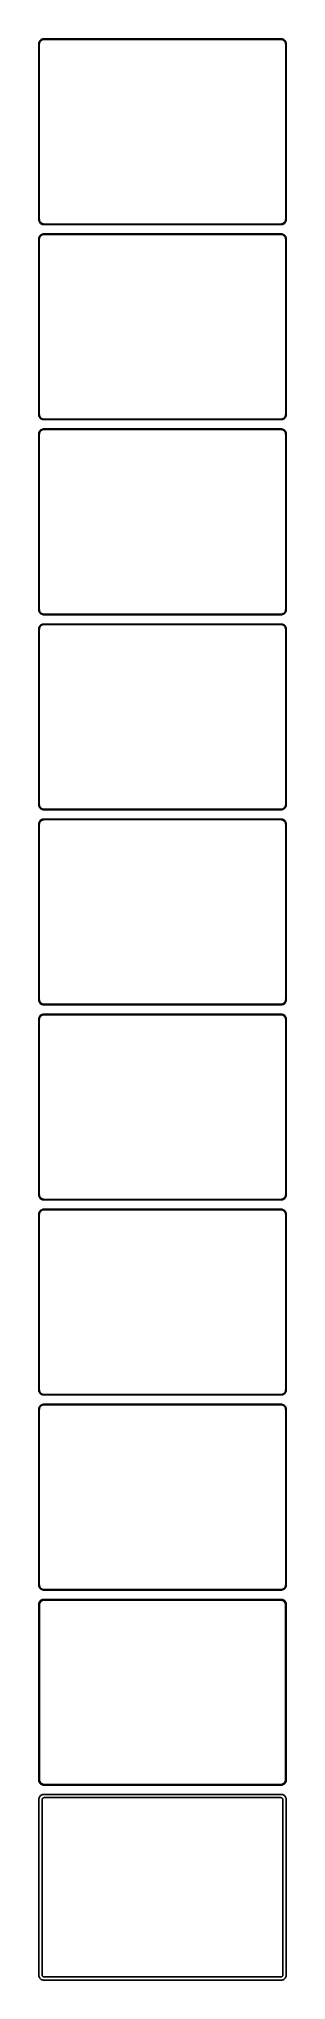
# Model space of a CAD drawing. Header units: metres. Extents: x -120 to 120, y 1800 to 3681.
import ezdxf

# ---------------------------------------------------------------- set-up
doc = ezdxf.new("R2010")
doc.units = ezdxf.units.M

msp = doc.modelspace()

# ---------------------------------------------------------------- linework, layer by layer
for p, q in [((-119.961, 3676.63), (-120, 3676)), ((-120, 3676), (-120, 3506)), ((-119.843, 3677.24), (-119.961, 3676.63)), ((-119.649, 3677.84), (-119.843, 3677.24)), ((-119.382, 3678.41), (-119.649, 3677.84)), ((-119.5, 3675.75), (-119.463, 3676.35)), ((-119.5, 3506.25), (-119.5, 3675.75)), ((-119.463, 3676.35), (-119.351, 3676.93)), ((-119.045, 3678.94), (-119.382, 3678.41)), ((-119.351, 3676.93), (-119.166, 3677.5)), ((-119.166, 3677.5), (-118.912, 3678.04)), ((-118.645, 3679.42), (-119.045, 3678.94)), ((-118.912, 3678.04), (-118.593, 3678.54)), ((-118.187, 3679.85), (-118.645, 3679.42)), ((-118.593, 3678.54), (-118.213, 3679)), ((-118.213, 3679), (-117.778, 3679.41)), ((-117.679, 3680.22), (-118.187, 3679.85)), ((-117.778, 3679.41), (-117.295, 3679.76)), ((-117.129, 3680.52), (-117.679, 3680.22)), ((-117.295, 3679.76), (-116.772, 3680.05)), ((-116.545, 3680.76), (-117.129, 3680.52)), ((-116.772, 3680.05), (-116.218, 3680.27)), ((-115.937, 3680.91), (-116.545, 3680.76)), ((-116.218, 3680.27), (-115.64, 3680.42)), ((-115.314, 3680.99), (-115.937, 3680.91)), ((-115.64, 3680.42), (-115.048, 3680.49)), ((115.314, 3680.99), (-115.314, 3680.99)), ((-115.048, 3680.49), (115.048, 3680.49)), ((115.048, 3680.49), (115.64, 3680.42)), ((115.937, 3680.91), (115.314, 3680.99)), ((115.64, 3680.42), (116.218, 3680.27)), ((116.545, 3680.76), (115.937, 3680.91)), ((116.218, 3680.27), (116.772, 3680.05)), ((117.129, 3680.52), (116.545, 3680.76)), ((116.772, 3680.05), (117.295, 3679.76)), ((117.679, 3680.22), (117.129, 3680.52)), ((117.295, 3679.76), (117.778, 3679.41)), ((118.187, 3679.85), (117.679, 3680.22)), ((117.778, 3679.41), (118.213, 3679)), ((118.645, 3679.42), (118.187, 3679.85)), ((118.213, 3679), (118.593, 3678.54)), ((118.593, 3678.54), (118.912, 3678.04)), ((119.045, 3678.94), (118.645, 3679.42)), ((118.912, 3678.04), (119.166, 3677.5)), ((119.382, 3678.41), (119.045, 3678.94)), ((119.166, 3677.5), (119.351, 3676.93)), ((119.351, 3676.93), (119.463, 3676.35)), ((119.649, 3677.84), (119.382, 3678.41)), ((119.463, 3676.35), (119.5, 3675.75)), ((119.5, 3675.75), (119.5, 3506.25)), ((119.843, 3677.24), (119.649, 3677.84)), ((119.961, 3676.63), (119.843, 3677.24)), ((120, 3676), (119.961, 3676.63)), ((120, 3506), (120, 3676)), ((-120, 3506), (-119.961, 3505.37)), ((-119.961, 3505.37), (-119.843, 3504.76)), ((-119.843, 3504.76), (-119.649, 3504.16)), ((-119.649, 3504.16), (-119.382, 3503.59)), ((-119.463, 3505.65), (-119.5, 3506.25)), ((-119.351, 3505.07), (-119.463, 3505.65)), ((-119.382, 3503.59), (-119.045, 3503.06)), ((-119.166, 3504.5), (-119.351, 3505.07)), ((-118.912, 3503.96), (-119.166, 3504.5)), ((-119.045, 3503.06), (-118.645, 3502.58)), ((-118.593, 3503.46), (-118.912, 3503.96)), ((-118.645, 3502.58), (-118.187, 3502.15)), ((-118.213, 3503), (-118.593, 3503.46)), ((-117.778, 3502.59), (-118.213, 3503)), ((-118.187, 3502.15), (-117.679, 3501.78)), ((-117.295, 3502.24), (-117.778, 3502.59)), ((-117.679, 3501.78), (-117.129, 3501.48)), ((-116.772, 3501.95), (-117.295, 3502.24)), ((-117.129, 3501.48), (-116.545, 3501.24)), ((-116.218, 3501.73), (-116.772, 3501.95)), ((-116.545, 3501.24), (-115.937, 3501.09)), ((-115.64, 3501.58), (-116.218, 3501.73)), ((-115.937, 3501.09), (-115.314, 3501.01)), ((-115.048, 3501.51), (-115.64, 3501.58)), ((-115.314, 3501.01), (115.314, 3501.01)), ((115.048, 3501.51), (-115.048, 3501.51)), ((115.64, 3501.58), (115.048, 3501.51)), ((115.314, 3501.01), (115.937, 3501.09)), ((116.218, 3501.73), (115.64, 3501.58)), ((115.937, 3501.09), (116.545, 3501.24)), ((116.772, 3501.95), (116.218, 3501.73)), ((116.545, 3501.24), (117.129, 3501.48)), ((117.295, 3502.24), (116.772, 3501.95)), ((117.129, 3501.48), (117.679, 3501.78)), ((117.778, 3502.59), (117.295, 3502.24)), ((117.679, 3501.78), (118.187, 3502.15)), ((118.213, 3503), (117.778, 3502.59)), ((118.187, 3502.15), (118.645, 3502.58)), ((118.593, 3503.46), (118.213, 3503)), ((118.912, 3503.96), (118.593, 3503.46)), ((118.645, 3502.58), (119.045, 3503.06)), ((119.166, 3504.5), (118.912, 3503.96)), ((119.045, 3503.06), (119.382, 3503.59)), ((119.351, 3505.07), (119.166, 3504.5)), ((119.463, 3505.65), (119.351, 3505.07)), ((119.382, 3503.59), (119.649, 3504.16)), ((119.5, 3506.25), (119.463, 3505.65)), ((119.649, 3504.16), (119.843, 3504.76)), ((119.843, 3504.76), (119.961, 3505.37)), ((119.961, 3505.37), (120, 3506)), ((-119.961, 3487.63), (-120, 3487)), ((-120, 3487), (-120, 3317)), ((-119.843, 3488.24), (-119.961, 3487.63)), ((-119.649, 3488.84), (-119.843, 3488.24)), ((-119.382, 3489.41), (-119.649, 3488.84)), ((-119.5, 3486.75), (-119.463, 3487.35)), ((-119.5, 3317.25), (-119.5, 3486.75)), ((-119.463, 3487.35), (-119.351, 3487.93)), ((-119.045, 3489.94), (-119.382, 3489.41)), ((-119.351, 3487.93), (-119.166, 3488.5)), ((-119.166, 3488.5), (-118.912, 3489.04)), ((-118.645, 3490.42), (-119.045, 3489.94)), ((-118.912, 3489.04), (-118.593, 3489.54)), ((-118.187, 3490.85), (-118.645, 3490.42)), ((-118.593, 3489.54), (-118.213, 3490)), ((-118.213, 3490), (-117.778, 3490.41)), ((-117.679, 3491.22), (-118.187, 3490.85)), ((-117.778, 3490.41), (-117.295, 3490.76)), ((-117.129, 3491.52), (-117.679, 3491.22)), ((-117.295, 3490.76), (-116.772, 3491.05)), ((-116.545, 3491.76), (-117.129, 3491.52)), ((-116.772, 3491.05), (-116.218, 3491.27)), ((-115.937, 3491.91), (-116.545, 3491.76)), ((-116.218, 3491.27), (-115.64, 3491.42)), ((-115.314, 3491.99), (-115.937, 3491.91)), ((-115.64, 3491.42), (-115.048, 3491.49)), ((115.314, 3491.99), (-115.314, 3491.99)), ((-115.048, 3491.49), (115.048, 3491.49)), ((115.048, 3491.49), (115.64, 3491.42)), ((115.937, 3491.91), (115.314, 3491.99)), ((115.64, 3491.42), (116.218, 3491.27)), ((116.545, 3491.76), (115.937, 3491.91)), ((116.218, 3491.27), (116.772, 3491.05)), ((117.129, 3491.52), (116.545, 3491.76)), ((116.772, 3491.05), (117.295, 3490.76)), ((117.679, 3491.22), (117.129, 3491.52)), ((117.295, 3490.76), (117.778, 3490.41)), ((118.187, 3490.85), (117.679, 3491.22)), ((117.778, 3490.41), (118.213, 3490)), ((118.645, 3490.42), (118.187, 3490.85)), ((118.213, 3490), (118.593, 3489.54)), ((118.593, 3489.54), (118.912, 3489.04)), ((119.045, 3489.94), (118.645, 3490.42)), ((118.912, 3489.04), (119.166, 3488.5)), ((119.382, 3489.41), (119.045, 3489.94)), ((119.166, 3488.5), (119.351, 3487.93)), ((119.351, 3487.93), (119.463, 3487.35)), ((119.649, 3488.84), (119.382, 3489.41)), ((119.463, 3487.35), (119.5, 3486.75)), ((119.5, 3486.75), (119.5, 3317.25)), ((119.843, 3488.24), (119.649, 3488.84)), ((119.961, 3487.63), (119.843, 3488.24)), ((120, 3487), (119.961, 3487.63)), ((120, 3317), (120, 3487)), ((-120, 3317), (-119.961, 3316.37)), ((-119.961, 3316.37), (-119.843, 3315.76)), ((-119.843, 3315.76), (-119.649, 3315.16)), ((-119.649, 3315.16), (-119.382, 3314.59)), ((-119.463, 3316.65), (-119.5, 3317.25)), ((-119.351, 3316.07), (-119.463, 3316.65)), ((-119.382, 3314.59), (-119.045, 3314.06)), ((-119.166, 3315.5), (-119.351, 3316.07)), ((-118.912, 3314.96), (-119.166, 3315.5)), ((-119.045, 3314.06), (-118.645, 3313.58)), ((-118.593, 3314.46), (-118.912, 3314.96)), ((-118.645, 3313.58), (-118.187, 3313.15)), ((-118.213, 3314), (-118.593, 3314.46)), ((-117.778, 3313.59), (-118.213, 3314)), ((-118.187, 3313.15), (-117.679, 3312.78)), ((-117.295, 3313.24), (-117.778, 3313.59)), ((-117.679, 3312.78), (-117.129, 3312.48)), ((-116.772, 3312.95), (-117.295, 3313.24)), ((-117.129, 3312.48), (-116.545, 3312.24)), ((-116.218, 3312.73), (-116.772, 3312.95)), ((-116.545, 3312.24), (-115.937, 3312.09)), ((-115.64, 3312.58), (-116.218, 3312.73)), ((-115.937, 3312.09), (-115.314, 3312.01)), ((-115.048, 3312.51), (-115.64, 3312.58)), ((-115.314, 3312.01), (115.314, 3312.01)), ((115.048, 3312.51), (-115.048, 3312.51)), ((115.64, 3312.58), (115.048, 3312.51)), ((115.314, 3312.01), (115.937, 3312.09)), ((116.218, 3312.73), (115.64, 3312.58)), ((115.937, 3312.09), (116.545, 3312.24)), ((116.772, 3312.95), (116.218, 3312.73)), ((116.545, 3312.24), (117.129, 3312.48)), ((117.295, 3313.24), (116.772, 3312.95)), ((117.129, 3312.48), (117.679, 3312.78)), ((117.778, 3313.59), (117.295, 3313.24)), ((117.679, 3312.78), (118.187, 3313.15)), ((118.213, 3314), (117.778, 3313.59)), ((118.187, 3313.15), (118.645, 3313.58)), ((118.593, 3314.46), (118.213, 3314)), ((118.912, 3314.96), (118.593, 3314.46)), ((118.645, 3313.58), (119.045, 3314.06)), ((119.166, 3315.5), (118.912, 3314.96)), ((119.045, 3314.06), (119.382, 3314.59)), ((119.351, 3316.07), (119.166, 3315.5)), ((119.463, 3316.65), (119.351, 3316.07)), ((119.382, 3314.59), (119.649, 3315.16)), ((119.5, 3317.25), (119.463, 3316.65)), ((119.649, 3315.16), (119.843, 3315.76)), ((119.843, 3315.76), (119.961, 3316.37)), ((119.961, 3316.37), (120, 3317)), ((-119.961, 3298.63), (-120, 3298)), ((-120, 3298), (-120, 3128)), ((-119.843, 3299.24), (-119.961, 3298.63)), ((-119.649, 3299.84), (-119.843, 3299.24)), ((-119.382, 3300.41), (-119.649, 3299.84)), ((-119.5, 3297.75), (-119.463, 3298.35)), ((-119.5, 3128.25), (-119.5, 3297.75)), ((-119.463, 3298.35), (-119.351, 3298.93)), ((-119.045, 3300.94), (-119.382, 3300.41)), ((-119.351, 3298.93), (-119.166, 3299.5)), ((-119.166, 3299.5), (-118.912, 3300.04)), ((-118.645, 3301.42), (-119.045, 3300.94)), ((-118.912, 3300.04), (-118.593, 3300.54)), ((-118.187, 3301.85), (-118.645, 3301.42)), ((-118.593, 3300.54), (-118.213, 3301)), ((-118.213, 3301), (-117.778, 3301.41)), ((-117.679, 3302.22), (-118.187, 3301.85)), ((-117.778, 3301.41), (-117.295, 3301.76)), ((-117.129, 3302.52), (-117.679, 3302.22)), ((-117.295, 3301.76), (-116.772, 3302.05)), ((-116.545, 3302.76), (-117.129, 3302.52)), ((-116.772, 3302.05), (-116.218, 3302.27)), ((-115.937, 3302.91), (-116.545, 3302.76)), ((-116.218, 3302.27), (-115.64, 3302.42)), ((-115.314, 3302.99), (-115.937, 3302.91)), ((-115.64, 3302.42), (-115.048, 3302.49)), ((115.314, 3302.99), (-115.314, 3302.99)), ((-115.048, 3302.49), (115.048, 3302.49)), ((115.048, 3302.49), (115.64, 3302.42)), ((115.937, 3302.91), (115.314, 3302.99)), ((115.64, 3302.42), (116.218, 3302.27)), ((116.545, 3302.76), (115.937, 3302.91)), ((116.218, 3302.27), (116.772, 3302.05)), ((117.129, 3302.52), (116.545, 3302.76)), ((116.772, 3302.05), (117.295, 3301.76)), ((117.679, 3302.22), (117.129, 3302.52)), ((117.295, 3301.76), (117.778, 3301.41)), ((118.187, 3301.85), (117.679, 3302.22)), ((117.778, 3301.41), (118.213, 3301)), ((118.645, 3301.42), (118.187, 3301.85)), ((118.213, 3301), (118.593, 3300.54)), ((118.593, 3300.54), (118.912, 3300.04)), ((119.045, 3300.94), (118.645, 3301.42)), ((118.912, 3300.04), (119.166, 3299.5)), ((119.382, 3300.41), (119.045, 3300.94)), ((119.166, 3299.5), (119.351, 3298.93)), ((119.351, 3298.93), (119.463, 3298.35)), ((119.649, 3299.84), (119.382, 3300.41)), ((119.463, 3298.35), (119.5, 3297.75)), ((119.5, 3297.75), (119.5, 3128.25)), ((119.843, 3299.24), (119.649, 3299.84)), ((119.961, 3298.63), (119.843, 3299.24)), ((120, 3298), (119.961, 3298.63)), ((120, 3128), (120, 3298)), ((-120, 3128), (-119.961, 3127.37)), ((-119.961, 3127.37), (-119.843, 3126.76)), ((-119.843, 3126.76), (-119.649, 3126.16)), ((-119.649, 3126.16), (-119.382, 3125.59)), ((-119.463, 3127.65), (-119.5, 3128.25)), ((-119.351, 3127.07), (-119.463, 3127.65)), ((-119.382, 3125.59), (-119.045, 3125.06)), ((-119.166, 3126.5), (-119.351, 3127.07)), ((-118.912, 3125.96), (-119.166, 3126.5)), ((-119.045, 3125.06), (-118.645, 3124.58)), ((-118.593, 3125.46), (-118.912, 3125.96)), ((-118.645, 3124.58), (-118.187, 3124.15)), ((-118.213, 3125), (-118.593, 3125.46)), ((-117.778, 3124.59), (-118.213, 3125)), ((-118.187, 3124.15), (-117.679, 3123.78)), ((-117.295, 3124.24), (-117.778, 3124.59)), ((-117.679, 3123.78), (-117.129, 3123.48)), ((-116.772, 3123.95), (-117.295, 3124.24)), ((-117.129, 3123.48), (-116.545, 3123.24)), ((-116.218, 3123.73), (-116.772, 3123.95)), ((-116.545, 3123.24), (-115.937, 3123.09)), ((-115.64, 3123.58), (-116.218, 3123.73)), ((-115.937, 3123.09), (-115.314, 3123.01)), ((-115.048, 3123.51), (-115.64, 3123.58)), ((-115.314, 3123.01), (115.314, 3123.01)), ((115.048, 3123.51), (-115.048, 3123.51)), ((115.64, 3123.58), (115.048, 3123.51)), ((115.314, 3123.01), (115.937, 3123.09)), ((116.218, 3123.73), (115.64, 3123.58)), ((115.937, 3123.09), (116.545, 3123.24)), ((116.772, 3123.95), (116.218, 3123.73)), ((116.545, 3123.24), (117.129, 3123.48)), ((117.295, 3124.24), (116.772, 3123.95)), ((117.129, 3123.48), (117.679, 3123.78)), ((117.778, 3124.59), (117.295, 3124.24)), ((117.679, 3123.78), (118.187, 3124.15)), ((118.213, 3125), (117.778, 3124.59)), ((118.187, 3124.15), (118.645, 3124.58)), ((118.593, 3125.46), (118.213, 3125)), ((118.912, 3125.96), (118.593, 3125.46)), ((118.645, 3124.58), (119.045, 3125.06)), ((119.166, 3126.5), (118.912, 3125.96)), ((119.045, 3125.06), (119.382, 3125.59)), ((119.351, 3127.07), (119.166, 3126.5)), ((119.463, 3127.65), (119.351, 3127.07)), ((119.382, 3125.59), (119.649, 3126.16)), ((119.5, 3128.25), (119.463, 3127.65)), ((119.649, 3126.16), (119.843, 3126.76)), ((119.843, 3126.76), (119.961, 3127.37)), ((119.961, 3127.37), (120, 3128)), ((-119.961, 3109.63), (-120, 3109)), ((-120, 3109), (-120, 2939)), ((-119.843, 3110.24), (-119.961, 3109.63)), ((-119.649, 3110.84), (-119.843, 3110.24)), ((-119.382, 3111.41), (-119.649, 3110.84)), ((-119.5, 3108.75), (-119.463, 3109.35)), ((-119.5, 2939.25), (-119.5, 3108.75)), ((-119.463, 3109.35), (-119.351, 3109.93)), ((-119.045, 3111.94), (-119.382, 3111.41)), ((-119.351, 3109.93), (-119.166, 3110.5)), ((-119.166, 3110.5), (-118.912, 3111.04)), ((-118.645, 3112.42), (-119.045, 3111.94)), ((-118.912, 3111.04), (-118.593, 3111.54)), ((-118.187, 3112.85), (-118.645, 3112.42)), ((-118.593, 3111.54), (-118.213, 3112)), ((-118.213, 3112), (-117.778, 3112.41)), ((-117.679, 3113.22), (-118.187, 3112.85)), ((-117.778, 3112.41), (-117.295, 3112.76)), ((-117.129, 3113.52), (-117.679, 3113.22)), ((-117.295, 3112.76), (-116.772, 3113.05)), ((-116.545, 3113.76), (-117.129, 3113.52)), ((-116.772, 3113.05), (-116.218, 3113.27)), ((-115.937, 3113.91), (-116.545, 3113.76)), ((-116.218, 3113.27), (-115.64, 3113.42)), ((-115.314, 3113.99), (-115.937, 3113.91)), ((-115.64, 3113.42), (-115.048, 3113.49)), ((115.314, 3113.99), (-115.314, 3113.99)), ((-115.048, 3113.49), (115.048, 3113.49)), ((115.048, 3113.49), (115.64, 3113.42)), ((115.937, 3113.91), (115.314, 3113.99)), ((115.64, 3113.42), (116.218, 3113.27)), ((116.545, 3113.76), (115.937, 3113.91)), ((116.218, 3113.27), (116.772, 3113.05)), ((117.129, 3113.52), (116.545, 3113.76)), ((116.772, 3113.05), (117.295, 3112.76)), ((117.679, 3113.22), (117.129, 3113.52)), ((117.295, 3112.76), (117.778, 3112.41)), ((118.187, 3112.85), (117.679, 3113.22)), ((117.778, 3112.41), (118.213, 3112)), ((118.645, 3112.42), (118.187, 3112.85)), ((118.213, 3112), (118.593, 3111.54)), ((118.593, 3111.54), (118.912, 3111.04)), ((119.045, 3111.94), (118.645, 3112.42)), ((118.912, 3111.04), (119.166, 3110.5)), ((119.382, 3111.41), (119.045, 3111.94)), ((119.166, 3110.5), (119.351, 3109.93)), ((119.351, 3109.93), (119.463, 3109.35)), ((119.649, 3110.84), (119.382, 3111.41)), ((119.463, 3109.35), (119.5, 3108.75)), ((119.5, 3108.75), (119.5, 2939.25)), ((119.843, 3110.24), (119.649, 3110.84)), ((119.961, 3109.63), (119.843, 3110.24)), ((120, 3109), (119.961, 3109.63)), ((120, 2939), (120, 3109)), ((-120, 2939), (-119.961, 2938.37)), ((-119.961, 2938.37), (-119.843, 2937.76)), ((-119.843, 2937.76), (-119.649, 2937.16)), ((-119.649, 2937.16), (-119.382, 2936.59)), ((-119.463, 2938.65), (-119.5, 2939.25)), ((-119.351, 2938.07), (-119.463, 2938.65)), ((-119.382, 2936.59), (-119.045, 2936.06)), ((-119.166, 2937.5), (-119.351, 2938.07)), ((-118.912, 2936.96), (-119.166, 2937.5)), ((-119.045, 2936.06), (-118.645, 2935.58)), ((-118.593, 2936.46), (-118.912, 2936.96)), ((-118.645, 2935.58), (-118.187, 2935.15)), ((-118.213, 2936), (-118.593, 2936.46)), ((-117.778, 2935.59), (-118.213, 2936)), ((-118.187, 2935.15), (-117.679, 2934.78)), ((-117.295, 2935.24), (-117.778, 2935.59)), ((-117.679, 2934.78), (-117.129, 2934.48)), ((-116.772, 2934.95), (-117.295, 2935.24)), ((-117.129, 2934.48), (-116.545, 2934.24)), ((-116.218, 2934.73), (-116.772, 2934.95)), ((-115.64, 2934.58), (-116.218, 2934.73)), ((-115.048, 2934.51), (-115.64, 2934.58)), ((115.048, 2934.51), (-115.048, 2934.51)), ((115.64, 2934.58), (115.048, 2934.51)), ((116.218, 2934.73), (115.64, 2934.58)), ((116.772, 2934.95), (116.218, 2934.73)), ((116.545, 2934.24), (117.129, 2934.48)), ((117.295, 2935.24), (116.772, 2934.95)), ((117.129, 2934.48), (117.679, 2934.78)), ((117.778, 2935.59), (117.295, 2935.24)), ((117.679, 2934.78), (118.187, 2935.15)), ((118.213, 2936), (117.778, 2935.59)), ((118.187, 2935.15), (118.645, 2935.58)), ((118.593, 2936.46), (118.213, 2936)), ((118.912, 2936.96), (118.593, 2936.46)), ((118.645, 2935.58), (119.045, 2936.06)), ((119.166, 2937.5), (118.912, 2936.96)), ((119.045, 2936.06), (119.382, 2936.59)), ((119.351, 2938.07), (119.166, 2937.5)), ((119.463, 2938.65), (119.351, 2938.07)), ((119.382, 2936.59), (119.649, 2937.16)), ((119.5, 2939.25), (119.463, 2938.65)), ((119.649, 2937.16), (119.843, 2937.76)), ((119.843, 2937.76), (119.961, 2938.37)), ((119.961, 2938.37), (120, 2939)), ((-119.961, 2920.63), (-120, 2920)), ((-120, 2920), (-120, 2750)), ((-119.843, 2921.24), (-119.961, 2920.63)), ((-119.649, 2921.84), (-119.843, 2921.24)), ((-119.382, 2922.41), (-119.649, 2921.84)), ((-119.5, 2919.75), (-119.463, 2920.35)), ((-119.5, 2750.25), (-119.5, 2919.75)), ((-119.463, 2920.35), (-119.351, 2920.93)), ((-119.045, 2922.94), (-119.382, 2922.41)), ((-119.351, 2920.93), (-119.166, 2921.5)), ((-119.166, 2921.5), (-118.912, 2922.04)), ((-118.645, 2923.42), (-119.045, 2922.94)), ((-118.912, 2922.04), (-118.593, 2922.54)), ((-118.187, 2923.85), (-118.645, 2923.42)), ((-118.593, 2922.54), (-118.213, 2923)), ((-118.213, 2923), (-117.778, 2923.41)), ((-117.679, 2924.22), (-118.187, 2923.85)), ((-117.778, 2923.41), (-117.295, 2923.76)), ((-117.129, 2924.52), (-117.679, 2924.22)), ((-117.295, 2923.76), (-116.772, 2924.05)), ((-116.545, 2924.76), (-117.129, 2924.52)), ((-116.772, 2924.05), (-116.218, 2924.27)), ((-116.545, 2934.24), (-115.937, 2934.09)), ((-115.937, 2924.91), (-116.545, 2924.76)), ((-116.218, 2924.27), (-115.64, 2924.42)), ((-115.937, 2934.09), (-115.314, 2934.01)), ((-115.314, 2924.99), (-115.937, 2924.91)), ((-115.64, 2924.42), (-115.048, 2924.49)), ((-115.314, 2934.01), (115.314, 2934.01)), ((115.314, 2924.99), (-115.314, 2924.99)), ((-115.048, 2924.49), (115.048, 2924.49)), ((115.048, 2924.49), (115.64, 2924.42)), ((115.314, 2934.01), (115.937, 2934.09)), ((115.937, 2924.91), (115.314, 2924.99)), ((115.64, 2924.42), (116.218, 2924.27)), ((115.937, 2934.09), (116.545, 2934.24)), ((116.545, 2924.76), (115.937, 2924.91)), ((116.218, 2924.27), (116.772, 2924.05)), ((117.129, 2924.52), (116.545, 2924.76)), ((116.772, 2924.05), (117.295, 2923.76)), ((117.679, 2924.22), (117.129, 2924.52)), ((117.295, 2923.76), (117.778, 2923.41)), ((118.187, 2923.85), (117.679, 2924.22)), ((117.778, 2923.41), (118.213, 2923)), ((118.645, 2923.42), (118.187, 2923.85)), ((118.213, 2923), (118.593, 2922.54)), ((118.593, 2922.54), (118.912, 2922.04)), ((119.045, 2922.94), (118.645, 2923.42)), ((118.912, 2922.04), (119.166, 2921.5)), ((119.382, 2922.41), (119.045, 2922.94)), ((119.166, 2921.5), (119.351, 2920.93)), ((119.351, 2920.93), (119.463, 2920.35)), ((119.649, 2921.84), (119.382, 2922.41)), ((119.463, 2920.35), (119.5, 2919.75)), ((119.5, 2919.75), (119.5, 2750.25)), ((119.843, 2921.24), (119.649, 2921.84)), ((119.961, 2920.63), (119.843, 2921.24)), ((120, 2920), (119.961, 2920.63)), ((120, 2750), (120, 2920)), ((-120, 2750), (-119.961, 2749.37)), ((-119.961, 2749.37), (-119.843, 2748.76)), ((-119.843, 2748.76), (-119.649, 2748.16)), ((-119.649, 2748.16), (-119.382, 2747.59)), ((-119.463, 2749.65), (-119.5, 2750.25)), ((-119.351, 2749.07), (-119.463, 2749.65)), ((-119.382, 2747.59), (-119.045, 2747.06)), ((-119.166, 2748.5), (-119.351, 2749.07)), ((-118.912, 2747.96), (-119.166, 2748.5)), ((-119.045, 2747.06), (-118.645, 2746.58)), ((-118.593, 2747.46), (-118.912, 2747.96)), ((-118.645, 2746.58), (-118.187, 2746.15)), ((-118.213, 2747), (-118.593, 2747.46)), ((-117.778, 2746.59), (-118.213, 2747)), ((-117.295, 2746.24), (-117.778, 2746.59)), ((-116.772, 2745.95), (-117.295, 2746.24)), ((117.295, 2746.24), (116.772, 2745.95)), ((117.778, 2746.59), (117.295, 2746.24)), ((118.213, 2747), (117.778, 2746.59)), ((118.187, 2746.15), (118.645, 2746.58)), ((118.593, 2747.46), (118.213, 2747)), ((118.912, 2747.96), (118.593, 2747.46)), ((118.645, 2746.58), (119.045, 2747.06)), ((119.166, 2748.5), (118.912, 2747.96)), ((119.045, 2747.06), (119.382, 2747.59)), ((119.351, 2749.07), (119.166, 2748.5)), ((119.463, 2749.65), (119.351, 2749.07)), ((119.382, 2747.59), (119.649, 2748.16)), ((119.5, 2750.25), (119.463, 2749.65)), ((119.649, 2748.16), (119.843, 2748.76)), ((119.843, 2748.76), (119.961, 2749.37)), ((119.961, 2749.37), (120, 2750)), ((-119.961, 2731.63), (-120, 2731)), ((-120, 2731), (-120, 2561)), ((-119.843, 2732.24), (-119.961, 2731.63)), ((-119.649, 2732.84), (-119.843, 2732.24)), ((-119.382, 2733.41), (-119.649, 2732.84)), ((-119.5, 2730.75), (-119.463, 2731.35)), ((-119.5, 2561.25), (-119.5, 2730.75)), ((-119.463, 2731.35), (-119.351, 2731.93)), ((-119.045, 2733.94), (-119.382, 2733.41)), ((-119.351, 2731.93), (-119.166, 2732.5)), ((-119.166, 2732.5), (-118.912, 2733.04)), ((-118.645, 2734.42), (-119.045, 2733.94)), ((-118.912, 2733.04), (-118.593, 2733.54)), ((-118.187, 2734.85), (-118.645, 2734.42)), ((-118.593, 2733.54), (-118.213, 2734)), ((-118.213, 2734), (-117.778, 2734.41)), ((-118.187, 2746.15), (-117.679, 2745.78)), ((-117.679, 2735.22), (-118.187, 2734.85)), ((-117.778, 2734.41), (-117.295, 2734.76)), ((-117.679, 2745.78), (-117.129, 2745.48)), ((-117.129, 2735.52), (-117.679, 2735.22)), ((-117.295, 2734.76), (-116.772, 2735.05)), ((-117.129, 2745.48), (-116.545, 2745.24)), ((-116.545, 2735.76), (-117.129, 2735.52)), ((-116.218, 2745.73), (-116.772, 2745.95)), ((-116.772, 2735.05), (-116.218, 2735.27)), ((-116.545, 2745.24), (-115.937, 2745.09)), ((-115.937, 2735.91), (-116.545, 2735.76)), ((-115.64, 2745.58), (-116.218, 2745.73)), ((-116.218, 2735.27), (-115.64, 2735.42)), ((-115.937, 2745.09), (-115.314, 2745.01)), ((-115.314, 2735.99), (-115.937, 2735.91)), ((-115.048, 2745.51), (-115.64, 2745.58)), ((-115.64, 2735.42), (-115.048, 2735.49)), ((-115.314, 2745.01), (115.314, 2745.01)), ((115.314, 2735.99), (-115.314, 2735.99)), ((115.048, 2745.51), (-115.048, 2745.51)), ((-115.048, 2735.49), (115.048, 2735.49)), ((115.64, 2745.58), (115.048, 2745.51)), ((115.048, 2735.49), (115.64, 2735.42)), ((115.314, 2745.01), (115.937, 2745.09)), ((115.937, 2735.91), (115.314, 2735.99)), ((116.218, 2745.73), (115.64, 2745.58)), ((115.64, 2735.42), (116.218, 2735.27)), ((115.937, 2745.09), (116.545, 2745.24)), ((116.545, 2735.76), (115.937, 2735.91)), ((116.772, 2745.95), (116.218, 2745.73)), ((116.218, 2735.27), (116.772, 2735.05)), ((116.545, 2745.24), (117.129, 2745.48)), ((117.129, 2735.52), (116.545, 2735.76)), ((116.772, 2735.05), (117.295, 2734.76)), ((117.129, 2745.48), (117.679, 2745.78)), ((117.679, 2735.22), (117.129, 2735.52)), ((117.295, 2734.76), (117.778, 2734.41)), ((117.679, 2745.78), (118.187, 2746.15)), ((118.187, 2734.85), (117.679, 2735.22)), ((117.778, 2734.41), (118.213, 2734)), ((118.645, 2734.42), (118.187, 2734.85)), ((118.213, 2734), (118.593, 2733.54)), ((118.593, 2733.54), (118.912, 2733.04)), ((119.045, 2733.94), (118.645, 2734.42)), ((118.912, 2733.04), (119.166, 2732.5)), ((119.382, 2733.41), (119.045, 2733.94)), ((119.166, 2732.5), (119.351, 2731.93)), ((119.351, 2731.93), (119.463, 2731.35)), ((119.649, 2732.84), (119.382, 2733.41)), ((119.463, 2731.35), (119.5, 2730.75)), ((119.5, 2730.75), (119.5, 2561.25)), ((119.843, 2732.24), (119.649, 2732.84)), ((119.961, 2731.63), (119.843, 2732.24)), ((120, 2731), (119.961, 2731.63)), ((120, 2561), (120, 2731)), ((-120, 2561), (-119.961, 2560.37)), ((-119.961, 2560.37), (-119.843, 2559.76)), ((-119.843, 2559.76), (-119.649, 2559.16)), ((-119.649, 2559.16), (-119.382, 2558.59)), ((-119.463, 2560.65), (-119.5, 2561.25)), ((-119.351, 2560.07), (-119.463, 2560.65)), ((-119.382, 2558.59), (-119.045, 2558.06)), ((-119.166, 2559.5), (-119.351, 2560.07)), ((-118.912, 2558.96), (-119.166, 2559.5)), ((-118.593, 2558.46), (-118.912, 2558.96)), ((-118.213, 2558), (-118.593, 2558.46)), ((118.593, 2558.46), (118.213, 2558)), ((118.912, 2558.96), (118.593, 2558.46)), ((119.166, 2559.5), (118.912, 2558.96)), ((119.045, 2558.06), (119.382, 2558.59)), ((119.351, 2560.07), (119.166, 2559.5)), ((119.463, 2560.65), (119.351, 2560.07)), ((119.382, 2558.59), (119.649, 2559.16)), ((119.5, 2561.25), (119.463, 2560.65)), ((119.649, 2559.16), (119.843, 2559.76)), ((119.843, 2559.76), (119.961, 2560.37)), ((119.961, 2560.37), (120, 2561)), ((-119.961, 2542.63), (-120, 2542)), ((-120, 2542), (-120, 2372)), ((-119.843, 2543.24), (-119.961, 2542.63)), ((-119.649, 2543.84), (-119.843, 2543.24)), ((-119.382, 2544.41), (-119.649, 2543.84)), ((-119.5, 2541.75), (-119.463, 2542.35)), ((-119.5, 2372.25), (-119.5, 2541.75)), ((-119.463, 2542.35), (-119.351, 2542.93)), ((-119.045, 2544.94), (-119.382, 2544.41)), ((-119.351, 2542.93), (-119.166, 2543.5)), ((-119.166, 2543.5), (-118.912, 2544.04)), ((-119.045, 2558.06), (-118.645, 2557.58)), ((-118.645, 2545.42), (-119.045, 2544.94)), ((-118.912, 2544.04), (-118.593, 2544.54)), ((-118.645, 2557.58), (-118.187, 2557.15)), ((-118.187, 2545.85), (-118.645, 2545.42)), ((-118.593, 2544.54), (-118.213, 2545)), ((-117.778, 2557.59), (-118.213, 2558)), ((-118.213, 2545), (-117.778, 2545.41)), ((-118.187, 2557.15), (-117.679, 2556.78)), ((-117.679, 2546.22), (-118.187, 2545.85)), ((-117.295, 2557.24), (-117.778, 2557.59)), ((-117.778, 2545.41), (-117.295, 2545.76)), ((-117.679, 2556.78), (-117.129, 2556.48)), ((-117.129, 2546.52), (-117.679, 2546.22)), ((-116.772, 2556.95), (-117.295, 2557.24)), ((-117.295, 2545.76), (-116.772, 2546.05)), ((-117.129, 2556.48), (-116.545, 2556.24)), ((-116.545, 2546.76), (-117.129, 2546.52)), ((-116.218, 2556.73), (-116.772, 2556.95)), ((-116.772, 2546.05), (-116.218, 2546.27)), ((-116.545, 2556.24), (-115.937, 2556.09)), ((-115.937, 2546.91), (-116.545, 2546.76)), ((-115.64, 2556.58), (-116.218, 2556.73)), ((-116.218, 2546.27), (-115.64, 2546.42)), ((-115.937, 2556.09), (-115.314, 2556.01)), ((-115.314, 2546.99), (-115.937, 2546.91)), ((-115.048, 2556.51), (-115.64, 2556.58)), ((-115.64, 2546.42), (-115.048, 2546.49)), ((-115.314, 2556.01), (115.314, 2556.01)), ((115.314, 2546.99), (-115.314, 2546.99)), ((115.048, 2556.51), (-115.048, 2556.51)), ((-115.048, 2546.49), (115.048, 2546.49)), ((115.64, 2556.58), (115.048, 2556.51)), ((115.048, 2546.49), (115.64, 2546.42)), ((115.314, 2556.01), (115.937, 2556.09)), ((115.937, 2546.91), (115.314, 2546.99)), ((116.218, 2556.73), (115.64, 2556.58)), ((115.64, 2546.42), (116.218, 2546.27)), ((115.937, 2556.09), (116.545, 2556.24)), ((116.545, 2546.76), (115.937, 2546.91)), ((116.772, 2556.95), (116.218, 2556.73)), ((116.218, 2546.27), (116.772, 2546.05)), ((116.545, 2556.24), (117.129, 2556.48)), ((117.129, 2546.52), (116.545, 2546.76)), ((117.295, 2557.24), (116.772, 2556.95)), ((116.772, 2546.05), (117.295, 2545.76)), ((117.129, 2556.48), (117.679, 2556.78)), ((117.679, 2546.22), (117.129, 2546.52)), ((117.778, 2557.59), (117.295, 2557.24)), ((117.295, 2545.76), (117.778, 2545.41)), ((117.679, 2556.78), (118.187, 2557.15)), ((118.187, 2545.85), (117.679, 2546.22)), ((118.213, 2558), (117.778, 2557.59)), ((117.778, 2545.41), (118.213, 2545)), ((118.187, 2557.15), (118.645, 2557.58)), ((118.645, 2545.42), (118.187, 2545.85)), ((118.213, 2545), (118.593, 2544.54)), ((118.593, 2544.54), (118.912, 2544.04)), ((118.645, 2557.58), (119.045, 2558.06)), ((119.045, 2544.94), (118.645, 2545.42)), ((118.912, 2544.04), (119.166, 2543.5)), ((119.382, 2544.41), (119.045, 2544.94)), ((119.166, 2543.5), (119.351, 2542.93)), ((119.351, 2542.93), (119.463, 2542.35)), ((119.649, 2543.84), (119.382, 2544.41)), ((119.463, 2542.35), (119.5, 2541.75)), ((119.5, 2541.75), (119.5, 2372.25)), ((119.843, 2543.24), (119.649, 2543.84)), ((119.961, 2542.63), (119.843, 2543.24)), ((120, 2542), (119.961, 2542.63)), ((120, 2372), (120, 2542)), ((-120, 2372), (-119.961, 2371.37)), ((-119.961, 2371.37), (-119.843, 2370.76)), ((-119.843, 2370.76), (-119.649, 2370.16)), ((-119.649, 2370.16), (-119.382, 2369.59)), ((-119.463, 2371.65), (-119.5, 2372.25)), ((-119.351, 2371.07), (-119.463, 2371.65)), ((-119.166, 2370.5), (-119.351, 2371.07)), ((-118.912, 2369.96), (-119.166, 2370.5)), ((119.166, 2370.5), (118.912, 2369.96)), ((119.351, 2371.07), (119.166, 2370.5)), ((119.463, 2371.65), (119.351, 2371.07)), ((119.382, 2369.59), (119.649, 2370.16)), ((119.5, 2372.25), (119.463, 2371.65)), ((119.649, 2370.16), (119.843, 2370.76)), ((119.843, 2370.76), (119.961, 2371.37)), ((119.961, 2371.37), (120, 2372)), ((-119.961, 2353.63), (-120, 2353)), ((-120, 2353), (-120, 2183)), ((-119.843, 2354.24), (-119.961, 2353.63)), ((-119.649, 2354.84), (-119.843, 2354.24)), ((-119.382, 2355.41), (-119.649, 2354.84)), ((-119.5, 2352.75), (-119.463, 2353.35)), ((-119.5, 2183.25), (-119.5, 2352.75)), ((-119.463, 2353.35), (-119.351, 2353.93)), ((-119.382, 2369.59), (-119.045, 2369.06)), ((-119.045, 2355.94), (-119.382, 2355.41)), ((-119.351, 2353.93), (-119.166, 2354.5)), ((-119.166, 2354.5), (-118.912, 2355.04)), ((-119.045, 2369.06), (-118.645, 2368.58)), ((-118.645, 2356.42), (-119.045, 2355.94)), ((-118.593, 2369.46), (-118.912, 2369.96)), ((-118.912, 2355.04), (-118.593, 2355.54)), ((-118.645, 2368.58), (-118.187, 2368.15)), ((-118.187, 2356.85), (-118.645, 2356.42)), ((-118.213, 2369), (-118.593, 2369.46)), ((-118.593, 2355.54), (-118.213, 2356)), ((-117.778, 2368.59), (-118.213, 2369)), ((-118.213, 2356), (-117.778, 2356.41)), ((-118.187, 2368.15), (-117.679, 2367.78)), ((-117.679, 2357.22), (-118.187, 2356.85)), ((-117.295, 2368.24), (-117.778, 2368.59)), ((-117.778, 2356.41), (-117.295, 2356.76)), ((-117.679, 2367.78), (-117.129, 2367.48)), ((-117.129, 2357.52), (-117.679, 2357.22)), ((-116.772, 2367.95), (-117.295, 2368.24)), ((-117.295, 2356.76), (-116.772, 2357.05)), ((-117.129, 2367.48), (-116.545, 2367.24)), ((-116.545, 2357.76), (-117.129, 2357.52)), ((-116.218, 2367.73), (-116.772, 2367.95)), ((-116.772, 2357.05), (-116.218, 2357.27)), ((-116.545, 2367.24), (-115.937, 2367.09)), ((-115.937, 2357.91), (-116.545, 2357.76)), ((-115.64, 2367.58), (-116.218, 2367.73)), ((-116.218, 2357.27), (-115.64, 2357.42)), ((-115.937, 2367.09), (-115.314, 2367.01)), ((-115.314, 2357.99), (-115.937, 2357.91)), ((-115.048, 2367.51), (-115.64, 2367.58)), ((-115.64, 2357.42), (-115.048, 2357.49)), ((-115.314, 2367.01), (115.314, 2367.01)), ((115.314, 2357.99), (-115.314, 2357.99)), ((115.048, 2367.51), (-115.048, 2367.51)), ((-115.048, 2357.49), (115.048, 2357.49)), ((115.64, 2367.58), (115.048, 2367.51)), ((115.048, 2357.49), (115.64, 2357.42)), ((115.314, 2367.01), (115.937, 2367.09)), ((115.937, 2357.91), (115.314, 2357.99)), ((116.218, 2367.73), (115.64, 2367.58)), ((115.64, 2357.42), (116.218, 2357.27)), ((115.937, 2367.09), (116.545, 2367.24)), ((116.545, 2357.76), (115.937, 2357.91)), ((116.772, 2367.95), (116.218, 2367.73)), ((116.218, 2357.27), (116.772, 2357.05)), ((116.545, 2367.24), (117.129, 2367.48)), ((117.129, 2357.52), (116.545, 2357.76)), ((117.295, 2368.24), (116.772, 2367.95)), ((116.772, 2357.05), (117.295, 2356.76)), ((117.129, 2367.48), (117.679, 2367.78)), ((117.679, 2357.22), (117.129, 2357.52)), ((117.778, 2368.59), (117.295, 2368.24)), ((117.295, 2356.76), (117.778, 2356.41)), ((117.679, 2367.78), (118.187, 2368.15)), ((118.187, 2356.85), (117.679, 2357.22)), ((118.213, 2369), (117.778, 2368.59)), ((117.778, 2356.41), (118.213, 2356)), ((118.187, 2368.15), (118.645, 2368.58)), ((118.645, 2356.42), (118.187, 2356.85)), ((118.593, 2369.46), (118.213, 2369)), ((118.213, 2356), (118.593, 2355.54)), ((118.912, 2369.96), (118.593, 2369.46)), ((118.593, 2355.54), (118.912, 2355.04)), ((118.645, 2368.58), (119.045, 2369.06)), ((119.045, 2355.94), (118.645, 2356.42)), ((118.912, 2355.04), (119.166, 2354.5)), ((119.045, 2369.06), (119.382, 2369.59)), ((119.382, 2355.41), (119.045, 2355.94)), ((119.166, 2354.5), (119.351, 2353.93)), ((119.351, 2353.93), (119.463, 2353.35)), ((119.649, 2354.84), (119.382, 2355.41)), ((119.463, 2353.35), (119.5, 2352.75)), ((119.5, 2352.75), (119.5, 2183.25)), ((119.843, 2354.24), (119.649, 2354.84)), ((119.961, 2353.63), (119.843, 2354.24)), ((120, 2353), (119.961, 2353.63)), ((120, 2183), (120, 2353)), ((-120, 2183), (-119.961, 2182.37)), ((-119.961, 2182.37), (-119.843, 2181.76)), ((-119.463, 2182.65), (-119.5, 2183.25)), ((-119.351, 2182.07), (-119.463, 2182.65)), ((-119.166, 2181.5), (-119.351, 2182.07)), ((119.351, 2182.07), (119.166, 2181.5)), ((119.463, 2182.65), (119.351, 2182.07)), ((119.5, 2183.25), (119.463, 2182.65)), ((119.843, 2181.76), (119.961, 2182.37)), ((119.961, 2182.37), (120, 2183)), ((-119.961, 2164.63), (-120, 2164)), ((-120, 2164), (-120, 1994)), ((-119.843, 2165.24), (-119.961, 2164.63)), ((-119.843, 2181.76), (-119.649, 2181.16)), ((-119.649, 2165.84), (-119.843, 2165.24)), ((-119.649, 2181.16), (-119.382, 2180.59)), ((-119.382, 2166.41), (-119.649, 2165.84)), ((-119.382, 2180.59), (-119.045, 2180.06)), ((-119.045, 2166.94), (-119.382, 2166.41)), ((-119.328, 2163.75), (-119.292, 2164.32)), ((-119.328, 1994.25), (-119.328, 2163.75)), ((-119.292, 2164.32), (-119.185, 2164.89)), ((-119.185, 2164.89), (-119.007, 2165.44)), ((-118.912, 2180.96), (-119.166, 2181.5)), ((-119.045, 2180.06), (-118.645, 2179.58)), ((-118.645, 2167.42), (-119.045, 2166.94)), ((-119.007, 2165.44), (-118.762, 2165.96)), ((-118.593, 2180.46), (-118.912, 2180.96)), ((-118.762, 2165.96), (-118.454, 2166.44)), ((-118.645, 2179.58), (-118.187, 2179.15)), ((-118.187, 2167.85), (-118.645, 2167.42)), ((-118.213, 2180), (-118.593, 2180.46)), ((-118.454, 2166.44), (-118.088, 2166.88)), ((-117.778, 2179.59), (-118.213, 2180)), ((-118.187, 2179.15), (-117.679, 2178.78)), ((-117.679, 2168.22), (-118.187, 2167.85)), ((-118.088, 2166.88), (-117.668, 2167.28)), ((-117.295, 2179.24), (-117.778, 2179.59)), ((-117.679, 2178.78), (-117.129, 2178.48)), ((-117.129, 2168.52), (-117.679, 2168.22)), ((-117.668, 2167.28), (-117.203, 2167.62)), ((-116.772, 2178.95), (-117.295, 2179.24)), ((-117.203, 2167.62), (-116.699, 2167.89)), ((-117.129, 2178.48), (-116.545, 2178.24)), ((-116.545, 2168.76), (-117.129, 2168.52)), ((-116.218, 2178.73), (-116.772, 2178.95)), ((-116.699, 2167.89), (-116.165, 2168.1)), ((-116.545, 2178.24), (-115.937, 2178.09)), ((-115.937, 2168.91), (-116.545, 2168.76)), ((-115.64, 2178.58), (-116.218, 2178.73)), ((-116.165, 2168.1), (-115.608, 2168.25)), ((-115.937, 2178.09), (-115.314, 2178.01)), ((-115.314, 2168.99), (-115.937, 2168.91)), ((-115.048, 2178.51), (-115.64, 2178.58)), ((-115.608, 2168.25), (-115.037, 2168.32)), ((-115.314, 2178.01), (115.314, 2178.01)), ((115.314, 2168.99), (-115.314, 2168.99)), ((115.048, 2178.51), (-115.048, 2178.51)), ((-115.037, 2168.32), (115.037, 2168.32)), ((115.037, 2168.32), (115.608, 2168.25)), ((115.64, 2178.58), (115.048, 2178.51)), ((115.314, 2178.01), (115.937, 2178.09)), ((115.937, 2168.91), (115.314, 2168.99)), ((115.608, 2168.25), (116.165, 2168.1)), ((116.218, 2178.73), (115.64, 2178.58)), ((115.937, 2178.09), (116.545, 2178.24)), ((116.545, 2168.76), (115.937, 2168.91)), ((116.165, 2168.1), (116.699, 2167.89)), ((116.772, 2178.95), (116.218, 2178.73)), ((116.545, 2178.24), (117.129, 2178.48)), ((117.129, 2168.52), (116.545, 2168.76)), ((116.699, 2167.89), (117.203, 2167.62)), ((117.295, 2179.24), (116.772, 2178.95)), ((117.129, 2178.48), (117.679, 2178.78)), ((117.679, 2168.22), (117.129, 2168.52)), ((117.203, 2167.62), (117.668, 2167.28)), ((117.778, 2179.59), (117.295, 2179.24)), ((117.668, 2167.28), (118.088, 2166.88)), ((117.679, 2178.78), (118.187, 2179.15)), ((118.187, 2167.85), (117.679, 2168.22)), ((118.213, 2180), (117.778, 2179.59)), ((118.088, 2166.88), (118.454, 2166.44)), ((118.187, 2179.15), (118.645, 2179.58)), ((118.645, 2167.42), (118.187, 2167.85)), ((118.593, 2180.46), (118.213, 2180)), ((118.454, 2166.44), (118.762, 2165.96)), ((118.912, 2180.96), (118.593, 2180.46)), ((118.645, 2179.58), (119.045, 2180.06)), ((119.045, 2166.94), (118.645, 2167.42)), ((118.762, 2165.96), (119.007, 2165.44)), ((119.166, 2181.5), (118.912, 2180.96)), ((119.007, 2165.44), (119.185, 2164.89)), ((119.045, 2180.06), (119.382, 2180.59)), ((119.382, 2166.41), (119.045, 2166.94)), ((119.185, 2164.89), (119.292, 2164.32)), ((119.292, 2164.32), (119.328, 2163.75)), ((119.328, 2163.75), (119.328, 1994.25)), ((119.382, 2180.59), (119.649, 2181.16)), ((119.649, 2165.84), (119.382, 2166.41)), ((119.649, 2181.16), (119.843, 2181.76)), ((119.843, 2165.24), (119.649, 2165.84)), ((119.961, 2164.63), (119.843, 2165.24)), ((120, 2164), (119.961, 2164.63)), ((120, 1994), (120, 2164)), ((-120, 1994), (-119.961, 1993.37)), ((-119.292, 1993.68), (-119.328, 1994.25)), ((119.328, 1994.25), (119.292, 1993.68)), ((119.961, 1993.37), (120, 1994)), ((-119.961, 1975.63), (-120, 1975)), ((-119.961, 1993.37), (-119.843, 1992.76)), ((-119.843, 1976.24), (-119.961, 1975.63)), ((-119.843, 1992.76), (-119.649, 1992.16)), ((-119.649, 1976.84), (-119.843, 1976.24)), ((-119.649, 1992.16), (-119.382, 1991.59)), ((-119.382, 1977.41), (-119.649, 1976.84)), ((-119.382, 1991.59), (-119.045, 1991.06)), ((-119.045, 1977.94), (-119.382, 1977.41)), ((-119.185, 1993.11), (-119.292, 1993.68)), ((-119.007, 1992.56), (-119.185, 1993.11)), ((-119.045, 1991.06), (-118.645, 1990.58)), ((-118.645, 1978.42), (-119.045, 1977.94)), ((-118.762, 1992.04), (-119.007, 1992.56)), ((-118.454, 1991.56), (-118.762, 1992.04)), ((-118.645, 1990.58), (-118.187, 1990.15)), ((-118.187, 1978.85), (-118.645, 1978.42)), ((-118.088, 1991.12), (-118.454, 1991.56)), ((-118.187, 1990.15), (-117.679, 1989.78)), ((-117.679, 1979.22), (-118.187, 1978.85)), ((-117.668, 1990.72), (-118.088, 1991.12)), ((-117.679, 1989.78), (-117.129, 1989.48)), ((-117.129, 1979.52), (-117.679, 1979.22)), ((-117.203, 1990.38), (-117.668, 1990.72)), ((-116.699, 1990.11), (-117.203, 1990.38)), ((-117.129, 1989.48), (-116.545, 1989.24)), ((-116.545, 1979.76), (-117.129, 1979.52)), ((-116.843, 1975.01), (-116.793, 1975.27)), ((-116.793, 1975.27), (-116.711, 1975.53)), ((-116.711, 1975.53), (-116.599, 1975.77)), ((-116.165, 1989.9), (-116.699, 1990.11)), ((-116.599, 1975.77), (-116.457, 1975.99)), ((-116.545, 1989.24), (-115.937, 1989.09)), ((-115.937, 1979.91), (-116.545, 1979.76)), ((-116.457, 1975.99), (-116.288, 1976.19)), ((-116.288, 1976.19), (-116.095, 1976.38)), ((-115.608, 1989.75), (-116.165, 1989.9)), ((-116.095, 1976.38), (-115.88, 1976.53)), ((-115.937, 1989.09), (-115.314, 1989.01)), ((-115.314, 1979.99), (-115.937, 1979.91)), ((-115.88, 1976.53), (-115.648, 1976.66)), ((-115.648, 1976.66), (-115.402, 1976.76)), ((-115.037, 1989.68), (-115.608, 1989.75)), ((-115.402, 1976.76), (-115.145, 1976.82)), ((-115.314, 1989.01), (115.314, 1989.01)), ((115.314, 1979.99), (-115.314, 1979.99)), ((-115.145, 1976.82), (-114.882, 1976.86)), ((115.037, 1989.68), (-115.037, 1989.68)), ((-114.882, 1976.86), (114.882, 1976.86)), ((114.882, 1976.86), (115.145, 1976.82)), ((115.608, 1989.75), (115.037, 1989.68)), ((115.145, 1976.82), (115.402, 1976.76)), ((115.314, 1989.01), (115.937, 1989.09)), ((115.937, 1979.91), (115.314, 1979.99)), ((115.402, 1976.76), (115.648, 1976.66)), ((116.165, 1989.9), (115.608, 1989.75)), ((115.648, 1976.66), (115.88, 1976.53)), ((115.88, 1976.53), (116.095, 1976.38)), ((115.937, 1989.09), (116.545, 1989.24)), ((116.545, 1979.76), (115.937, 1979.91)), ((116.095, 1976.38), (116.288, 1976.19)), ((116.699, 1990.11), (116.165, 1989.9)), ((116.288, 1976.19), (116.457, 1975.99)), ((116.457, 1975.99), (116.599, 1975.77)), ((116.545, 1989.24), (117.129, 1989.48)), ((117.129, 1979.52), (116.545, 1979.76)), ((116.599, 1975.77), (116.711, 1975.53)), ((117.203, 1990.38), (116.699, 1990.11)), ((116.711, 1975.53), (116.793, 1975.27)), ((116.793, 1975.27), (116.843, 1975.01)), ((117.129, 1989.48), (117.679, 1989.78)), ((117.679, 1979.22), (117.129, 1979.52)), ((117.668, 1990.72), (117.203, 1990.38)), ((118.088, 1991.12), (117.668, 1990.72)), ((117.679, 1989.78), (118.187, 1990.15)), ((118.187, 1978.85), (117.679, 1979.22)), ((118.454, 1991.56), (118.088, 1991.12)), ((118.187, 1990.15), (118.645, 1990.58)), ((118.645, 1978.42), (118.187, 1978.85)), ((118.762, 1992.04), (118.454, 1991.56)), ((118.645, 1990.58), (119.045, 1991.06)), ((119.045, 1977.94), (118.645, 1978.42)), ((119.007, 1992.56), (118.762, 1992.04)), ((119.185, 1993.11), (119.007, 1992.56)), ((119.045, 1991.06), (119.382, 1991.59)), ((119.382, 1977.41), (119.045, 1977.94)), ((119.292, 1993.68), (119.185, 1993.11)), ((119.382, 1991.59), (119.649, 1992.16)), ((119.649, 1976.84), (119.382, 1977.41)), ((119.649, 1992.16), (119.843, 1992.76)), ((119.843, 1976.24), (119.649, 1976.84)), ((119.843, 1992.76), (119.961, 1993.37)), ((119.961, 1975.63), (119.843, 1976.24)), ((120, 1975), (119.961, 1975.63)), ((-120, 1975), (-120, 1805)), ((-116.86, 1974.75), (-116.843, 1975.01)), ((-116.86, 1805.25), (-116.86, 1974.75)), ((116.843, 1975.01), (116.86, 1974.75)), ((116.86, 1974.75), (116.86, 1805.25)), ((120, 1805), (120, 1975)), ((-120, 1805), (-119.961, 1804.37)), ((-119.961, 1804.37), (-119.843, 1803.76)), ((-119.843, 1803.76), (-119.649, 1803.16)), ((-119.649, 1803.16), (-119.382, 1802.59)), ((-119.382, 1802.59), (-119.045, 1802.06)), ((-119.045, 1802.06), (-118.645, 1801.58)), ((-118.645, 1801.58), (-118.187, 1801.15)), ((-118.187, 1801.15), (-117.679, 1800.78)), ((-117.679, 1800.78), (-117.129, 1800.48)), ((-117.129, 1800.48), (-116.545, 1800.24)), ((-116.843, 1804.99), (-116.86, 1805.25)), ((-116.793, 1804.73), (-116.843, 1804.99)), ((-116.711, 1804.47), (-116.793, 1804.73)), ((-116.599, 1804.23), (-116.711, 1804.47)), ((-116.457, 1804.01), (-116.599, 1804.23)), ((-116.545, 1800.24), (-115.937, 1800.09)), ((-116.288, 1803.81), (-116.457, 1804.01)), ((-116.095, 1803.62), (-116.288, 1803.81)), ((-115.88, 1803.47), (-116.095, 1803.62)), ((-115.937, 1800.09), (-115.314, 1800.01)), ((-115.648, 1803.34), (-115.88, 1803.47)), ((-115.402, 1803.24), (-115.648, 1803.34)), ((-115.145, 1803.18), (-115.402, 1803.24)), ((-115.314, 1800.01), (115.314, 1800.01)), ((-114.882, 1803.14), (-115.145, 1803.18)), ((114.882, 1803.14), (-114.882, 1803.14)), ((115.145, 1803.18), (114.882, 1803.14)), ((115.402, 1803.24), (115.145, 1803.18)), ((115.314, 1800.01), (115.937, 1800.09)), ((115.648, 1803.34), (115.402, 1803.24)), ((115.88, 1803.47), (115.648, 1803.34)), ((116.095, 1803.62), (115.88, 1803.47)), ((115.937, 1800.09), (116.545, 1800.24)), ((116.288, 1803.81), (116.095, 1803.62)), ((116.457, 1804.01), (116.288, 1803.81)), ((116.599, 1804.23), (116.457, 1804.01)), ((116.545, 1800.24), (117.129, 1800.48)), ((116.711, 1804.47), (116.599, 1804.23)), ((116.793, 1804.73), (116.711, 1804.47)), ((116.843, 1804.99), (116.793, 1804.73)), ((116.86, 1805.25), (116.843, 1804.99)), ((117.129, 1800.48), (117.679, 1800.78)), ((117.679, 1800.78), (118.187, 1801.15)), ((118.187, 1801.15), (118.645, 1801.58)), ((118.645, 1801.58), (119.045, 1802.06)), ((119.045, 1802.06), (119.382, 1802.59)), ((119.382, 1802.59), (119.649, 1803.16)), ((119.649, 1803.16), (119.843, 1803.76)), ((119.843, 1803.76), (119.961, 1804.37)), ((119.961, 1804.37), (120, 1805))]:
    msp.add_line(p, q)

doc.saveas('drawing.dxf')
